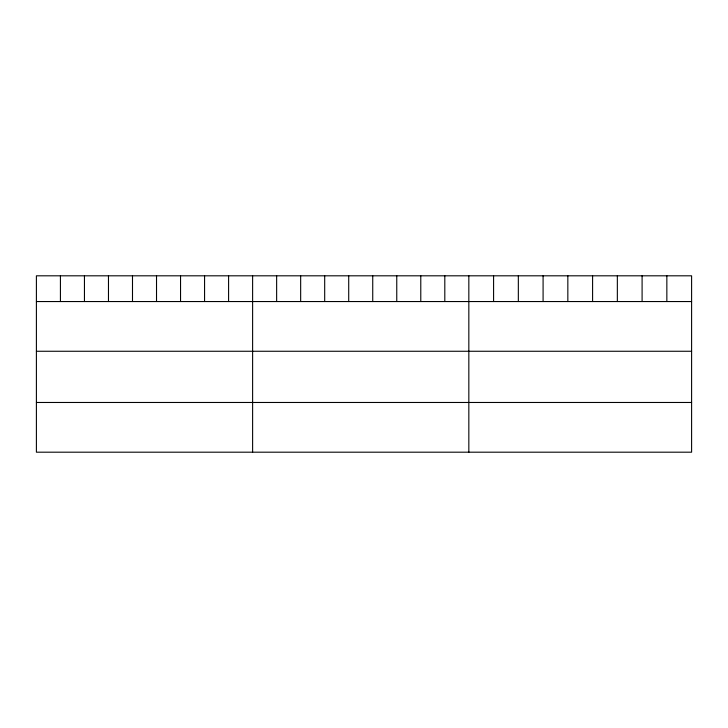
<?xml version="1.0" encoding="UTF-8"?>
<svg xmlns="http://www.w3.org/2000/svg" width="728" height="728" viewBox="0 0 728 728"><rect width="100%" height="100%" fill="white"/><g stroke="black" fill="none" stroke-linecap="round" stroke-linejoin="round"><path stroke-width="1.09" d="M691.6 301.547L691.6 452.188L36.4 452.188L36.4 275.812L691.6 275.812L691.6 301.547L36.4 301.547M36.4 351.26L691.6 351.26M36.4 402.475L691.6 402.475M666.848 275.812L666.848 301.547M642.096 275.812L642.096 301.547M617.344 275.812L617.344 301.547M592.592 275.812L592.592 301.547M567.84 275.812L567.84 301.547M543.088 275.812L543.088 301.547M518.336 275.812L518.336 301.547M493.584 275.812L493.584 301.547M468.832 275.812L468.832 452.188M444.808 275.812L444.808 301.547M420.784 275.812L420.784 301.547M396.76 275.812L396.76 301.547M372.736 275.812L372.736 301.547M348.712 275.812L348.712 301.547M324.688 275.812L324.688 301.547M300.664 275.812L300.664 301.547M276.64 275.812L276.64 301.547M252.616 275.812L252.616 452.188M228.592 275.812L228.592 301.547M204.568 275.812L204.568 301.547M180.544 275.812L180.544 301.547M156.52 275.812L156.52 301.547M132.496 275.812L132.496 301.547M108.472 275.812L108.472 301.547M84.448 275.812L84.448 301.547M60.424 275.812L60.424 301.547"/></g></svg>
